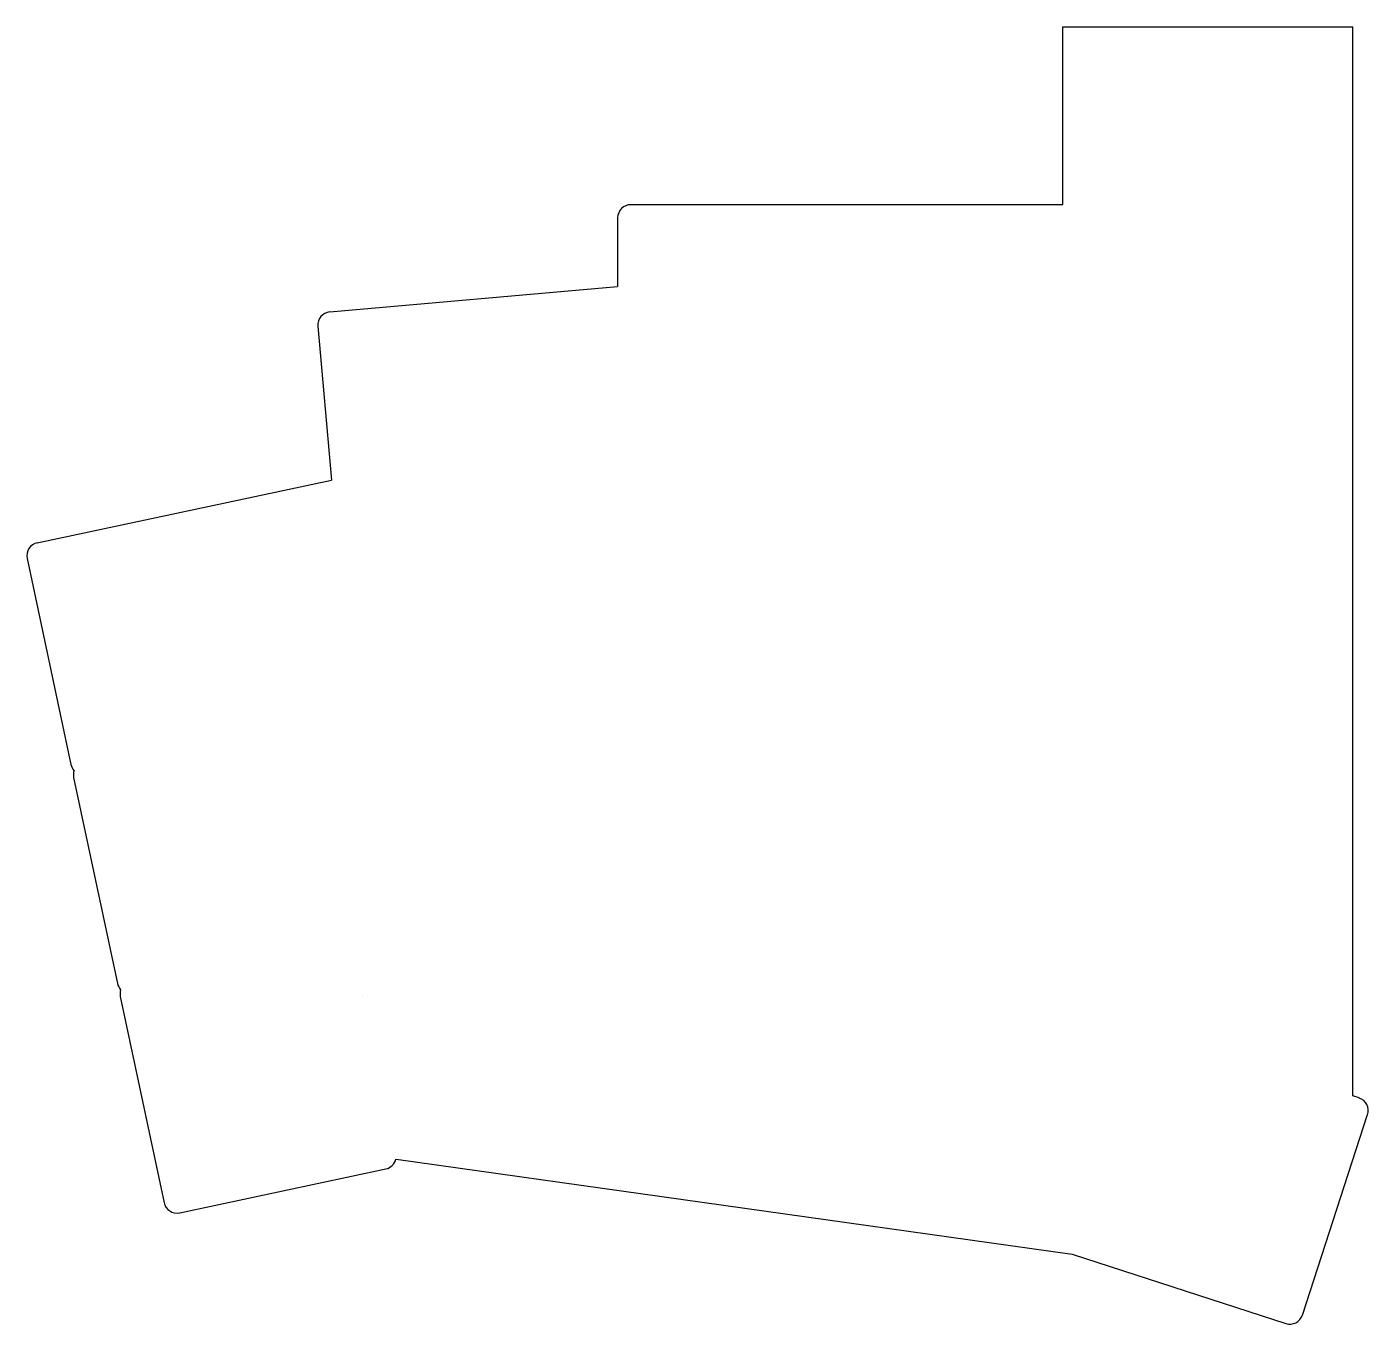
# Model space of a CAD drawing. Header units: millimetres. Extents: x -3 to 99, y -19 to 79.
import ezdxf

# ---------------------------------------------------------------- set-up
doc = ezdxf.new("R2010")
doc.units = ezdxf.units.MM

msp = doc.modelspace()

# ---------------------------------------------------------------- linework, layer by layer
for p, q in [((75.55, 79.19), (97.55, 79.19)), ((75.55, 65.71), (75.55, 79.19)), ((97.55, -1.97), (97.55, 79.19)), ((53.55, 65.69), (42.75, 65.69)), ((53.55, 65.71), (75.55, 65.71)), ((53.55, 65.69), (53.55, 65.71)), ((41.75, 64.69), (41.75, 59.47)), ((19.91, 57.55), (41.75, 59.47)), ((19, 56.47), (20.03, 44.77)), ((-2.3, 40.03), (20.03, 44.77)), ((-3.07, 38.84), (0.26, 23.19)), ((0.46, 22.21), (3.79, 6.56)), ((4, 5.58), (7.33, -10.07)), ((22.4, 5.57), (22.4, 5.57)), ((22.41, 5.57), (22.4, 5.57)), ((22.4, 5.57), (22.41, 5.57)), ((98.02, -2.12), (97.55, -1.97)), ((93.72, -18.6), (98.67, -3.38)), ((24.93, -6.76), (76.25, -13.98)), ((8.51, -10.84), (24.16, -7.51)), ((76.25, -13.98), (92.46, -19.24))]:
    msp.add_line(p, q)
for centre, start, end in [((42.75, 64.69), 90, 180), ((20, 56.56), 95, 185), ((-2.09, 39.05), 102, 192), ((1.23, 23.4), 192, 222), ((1.44, 22.42), 162, 192), ((4.77, 6.77), 192, 222), ((4.98, 5.79), 162, 192), ((97.72, -3.08), 342, 72), ((23.95, -6.53), 282, 346.6867), ((8.3, -9.86), 192, 282), ((92.77, -18.29), 252, 342)]:
    msp.add_arc(centre, 1, start, end)

doc.saveas('drawing.dxf')
